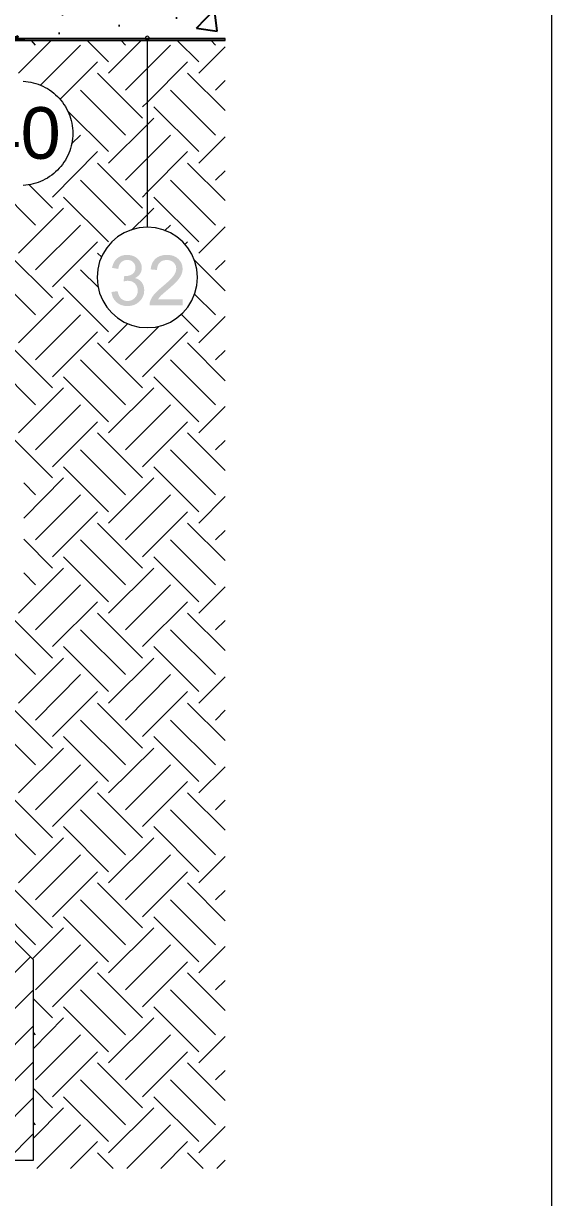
# Model space of a CAD drawing. Header units: millimetres. Extents: x 0 to 297, y 0 to 420.
# Drawn here: x 270.6 to 297, y 220.4 to 279 of the extents above; entities that cross this region are included whole.
import ezdxf

# ---------------------------------------------------------------- set-up
doc = ezdxf.new("R2010")
doc.units = ezdxf.units.MM
for name, color, linetype in [('0-MARCO-A3', 8, 'Continuous'), ('1-CORTE-LINEAS', 7, 'Continuous'), ('1-CORTE-RAYADOS', 8, 'Continuous'), ('1-CORTE-RELLENOS', 9, 'Continuous'), ('3-TEXTOS', 7, 'Continuous')]:
    doc.layers.add(name, color=color, linetype=linetype)
doc.styles.add('ARIAL', font='arial.ttf')

msp = doc.modelspace()

# ---------------------------------------------------------------- hatches: boundary and pattern name
at = {"layer": '1-CORTE-RAYADOS'}
h = msp.add_hatch(dxfattribs=at)
h.set_pattern_fill('AR-CONC', scale=0.045)
h.paths.add_polyline_path([(250.7, 282.125), (280.65, 282.125), (280.65, 278.25), (250.7, 278.25)])
at = {"layer": '1-CORTE-RELLENOS'}
h = msp.add_hatch(color=7, dxfattribs=at)
h.dxf.hatch_style = 1
h.paths.add_polyline_path([(250.69, 278.132), (280.705, 278.132), (280.705, 278.238), (250.69, 278.238)])
h = msp.add_hatch(color=7, dxfattribs=at)
h.dxf.hatch_style = 1
h.paths.add_polyline_path([(275.03, 265.583), (275.339, 265.624), (275.369, 265.504), (275.409, 265.401), (275.459, 265.316), (275.518, 265.249), (275.584, 265.199), (275.658, 265.163), (275.739, 265.141), (275.826, 265.134), (275.931, 265.143), (276.027, 265.171), (276.114, 265.217), (276.193, 265.283), (276.258, 265.362), (276.305, 265.451), (276.333, 265.548), (276.342, 265.655), (276.333, 265.756), (276.307, 265.848), (276.264, 265.931), (276.204, 266.005), (276.13, 266.065), (276.047, 266.108), (275.954, 266.134), (275.851, 266.142), (275.806, 266.14), (275.755, 266.133), (275.698, 266.122), (275.636, 266.107), (275.669, 266.377), (275.684, 266.375), (275.697, 266.375), (275.708, 266.374), (275.719, 266.374), (275.814, 266.38), (275.905, 266.399), (275.991, 266.431), (276.072, 266.476), (276.14, 266.534), (276.19, 266.605), (276.219, 266.691), (276.229, 266.79), (276.222, 266.872), (276.2, 266.946), (276.164, 267.012), (276.113, 267.071), (276.052, 267.119), (275.983, 267.154), (275.906, 267.175), (275.821, 267.181), (275.735, 267.174), (275.656, 267.153), (275.585, 267.118), (275.521, 267.068), (275.467, 267.005), (275.423, 266.928), (275.391, 266.837), (275.369, 266.732), (275.06, 266.787), (275.098, 266.933), (275.153, 267.061), (275.226, 267.171), (275.317, 267.264), (275.423, 267.339), (275.541, 267.392), (275.671, 267.424), (275.813, 267.435), (275.912, 267.429), (276.008, 267.413), (276.1, 267.385), (276.187, 267.347), (276.269, 267.299), (276.34, 267.242), (276.401, 267.179), (276.452, 267.107), (276.493, 267.03), (276.522, 266.95), (276.54, 266.869), (276.546, 266.785), (276.54, 266.705), (276.524, 266.629), (276.496, 266.558), (276.458, 266.49), (276.408, 266.427), (276.349, 266.37), (276.28, 266.321), (276.201, 266.277), (276.305, 266.246), (276.397, 266.2), (276.476, 266.139), (276.543, 266.065), (276.597, 265.98), (276.636, 265.884), (276.659, 265.779), (276.667, 265.663), (276.652, 265.505), (276.607, 265.359), (276.532, 265.227), (276.427, 265.106), (276.3, 265.007), (276.158, 264.937), (275.999, 264.894), (275.824, 264.88), (275.666, 264.892), (275.523, 264.929), (275.393, 264.99), (275.278, 265.076), (275.181, 265.181), (275.107, 265.3), (275.057, 265.434)])
h = msp.add_hatch(color=7, dxfattribs=at)
h.dxf.hatch_style = 1
h.paths.add_polyline_path([(278.584, 265.219), (278.584, 264.924), (276.931, 264.924), (276.932, 264.979), (276.938, 265.032), (276.95, 265.085), (276.967, 265.136), (277.003, 265.221), (277.048, 265.305), (277.103, 265.388), (277.168, 265.47), (277.246, 265.554), (277.339, 265.646), (277.447, 265.743), (277.57, 265.848), (277.757, 266.007), (277.912, 266.148), (278.033, 266.271), (278.121, 266.377), (278.184, 266.473), (278.229, 266.567), (278.256, 266.658), (278.265, 266.746), (278.256, 266.834), (278.232, 266.915), (278.19, 266.989), (278.132, 267.055), (278.062, 267.109), (277.983, 267.148), (277.893, 267.171), (277.793, 267.179), (277.688, 267.17), (277.594, 267.146), (277.511, 267.104), (277.438, 267.046), (277.38, 266.974), (277.339, 266.888), (277.314, 266.79), (277.306, 266.68), (276.989, 266.71), (277.016, 266.876), (277.066, 267.021), (277.139, 267.145), (277.234, 267.248), (277.349, 267.33), (277.482, 267.388), (277.633, 267.423), (277.802, 267.435), (277.971, 267.422), (278.123, 267.385), (278.255, 267.322), (278.369, 267.234), (278.462, 267.129), (278.529, 267.011), (278.568, 266.882), (278.582, 266.741), (278.578, 266.665), (278.566, 266.59), (278.546, 266.516), (278.518, 266.443), (278.483, 266.37), (278.437, 266.295), (278.381, 266.218), (278.314, 266.14), (278.232, 266.052), (278.126, 265.949), (277.997, 265.832), (277.843, 265.699), (277.716, 265.592), (277.615, 265.504), (277.538, 265.435), (277.488, 265.385), (277.45, 265.343), (277.416, 265.302), (277.386, 265.261), (277.358, 265.219)])

# ---------------------------------------------------------------- linework, layer by layer
at = {"layer": '0-MARCO-A3', "lineweight": 0}
msp.add_lwpolyline([(0, 420), (297, 420), (297, 0), (0, 0)], close=True, dxfattribs=at)
at = {"layer": '1-CORTE-LINEAS', "color": 7, "lineweight": 15}
for p, q in [((201.034, 278.238), (280.705, 278.238)), ((250.69, 278.132), (280.705, 278.132)), ((276.831, 268.798), (276.831, 278.238)), ((250.69, 252.69), (271.138, 232.264))]:
    msp.add_line(p, q, dxfattribs=at)
at = {"layer": '1-CORTE-LINEAS', "color": 7, "lineweight": 5}
for p, q in [((280.705, 278.238), (250.69, 278.238)), ((270.397, 276.502), (272.026, 278.132)), ((271.243, 277.899), (271.031, 278.132)), ((271.491, 275.904), (273.487, 277.899)), ((274.884, 277.074), (273.825, 278.132)), ((274.884, 276.502), (276.514, 278.132)), ((275.731, 277.899), (275.519, 278.132)), ((276.831, 276.757), (277.974, 277.899)), ((279.393, 277.074), (278.313, 278.132)), ((279.393, 276.502), (280.705, 277.815)), ((280.218, 277.899), (280.006, 278.132)), ((272.463, 275.203), (274.333, 277.074)), ((275.731, 275.656), (276.831, 276.757)), ((276.831, 275.063), (278.821, 277.074)), ((276.577, 274.259), (274.333, 276.502)), ((280.705, 274.64), (278.821, 276.502)), ((280.218, 275.656), (280.705, 276.143)), ((275.731, 273.412), (273.487, 275.656)), ((280.218, 273.412), (277.974, 275.656)), ((276.577, 274.83), (276.831, 275.063)), ((279.393, 272.587), (277.149, 274.83)), ((274.884, 272.587), (272.84, 274.63)), ((276.831, 273.941), (277.149, 274.259)), ((274.884, 272.015), (276.831, 273.941)), ((273.043, 272.968), (273.487, 273.412)), ((276.831, 272.269), (277.974, 273.412)), ((279.393, 272.015), (280.705, 273.327)), ((272.09, 270.322), (274.333, 272.587)), ((276.831, 270.576), (278.821, 272.587)), ((276.577, 269.771), (274.333, 272.015)), ((275.731, 271.168), (276.831, 272.269)), ((280.705, 270.152), (278.821, 272.015)), ((280.218, 271.168), (280.705, 271.634)), ((271.243, 268.925), (269, 271.168)), ((272.09, 269.771), (270.924, 270.937)), ((275.731, 268.925), (273.487, 271.168)), ((280.218, 268.925), (277.974, 271.168)), ((274.884, 268.078), (272.64, 270.322)), ((276.577, 270.322), (276.831, 270.576)), ((279.393, 268.078), (277.149, 270.322)), ((270.397, 267.528), (272.64, 269.771)), ((276.831, 269.454), (277.149, 269.771)), ((271.243, 266.681), (273.487, 268.925)), ((276.027, 268.67), (276.831, 269.454)), ((277.678, 268.628), (277.974, 268.925)), ((279.393, 267.528), (280.705, 268.84)), ((272.09, 265.834), (274.333, 268.078)), ((278.694, 267.951), (278.821, 268.078)), ((272.09, 265.284), (269.846, 267.528)), ((274.545, 267.316), (274.333, 267.528)), ((280.705, 265.644), (279.16, 267.189)), ((271.243, 264.437), (269, 266.681)), ((274.376, 265.813), (273.487, 266.681)), ((280.218, 266.681), (280.705, 267.147)), ((274.884, 263.591), (272.64, 265.834)), ((280.218, 264.437), (279.18, 265.475)), ((270.397, 263.04), (272.64, 265.284)), ((271.243, 262.194), (273.487, 264.437)), ((279.393, 263.591), (278.524, 264.458)), ((279.393, 263.04), (280.705, 264.353)), ((274.884, 263.04), (275.837, 263.993)), ((275.731, 262.194), (277.403, 263.866)), ((272.09, 261.347), (274.333, 263.591)), ((276.577, 261.347), (278.821, 263.591)), ((272.09, 260.797), (269.846, 263.04)), ((276.577, 260.797), (274.333, 263.04)), ((280.705, 261.157), (278.821, 263.04)), ((280.218, 262.194), (280.705, 262.659)), ((271.243, 259.95), (269, 262.194)), ((275.731, 259.95), (273.487, 262.194)), ((280.218, 259.95), (277.974, 262.194)), ((274.884, 259.103), (272.64, 261.347)), ((279.393, 259.103), (277.149, 261.347)), ((270.397, 258.553), (272.64, 260.797)), ((274.884, 258.553), (277.149, 260.797)), ((271.243, 257.707), (273.487, 259.95)), ((275.731, 257.707), (277.974, 259.95)), ((279.393, 258.553), (280.705, 259.865)), ((272.09, 256.86), (274.333, 259.103)), ((276.577, 256.86), (278.821, 259.103)), ((272.09, 256.309), (269.846, 258.553)), ((276.577, 256.309), (274.333, 258.553)), ((280.705, 256.669), (278.821, 258.553)), ((280.218, 257.707), (280.705, 258.172)), ((275.731, 255.463), (273.487, 257.707)), ((280.218, 255.463), (277.974, 257.707)), ((274.884, 254.616), (272.64, 256.86)), ((279.393, 254.616), (277.149, 256.86)), ((270.65, 254.299), (272.64, 256.309)), ((271.243, 255.463), (270.65, 256.055)), ((274.884, 254.045), (277.149, 256.309)), ((271.243, 253.219), (273.487, 255.463)), ((275.731, 253.219), (277.974, 255.463)), ((279.393, 254.045), (280.705, 255.378)), ((272.09, 252.372), (274.333, 254.616)), ((276.577, 252.372), (278.821, 254.616)), ((276.577, 251.801), (274.333, 254.045)), ((280.705, 252.182), (278.821, 254.045)), ((280.218, 253.219), (280.705, 253.685)), ((272.09, 251.801), (270.65, 253.241)), ((275.731, 250.976), (273.487, 253.219)), ((280.218, 250.976), (277.974, 253.219)), ((274.884, 250.129), (272.64, 252.372)), ((279.393, 250.129), (277.149, 252.372)), ((270.397, 249.557), (272.64, 251.801)), ((271.243, 250.976), (270.65, 251.568)), ((274.884, 249.557), (277.149, 251.801)), ((271.243, 248.732), (273.487, 250.976)), ((275.731, 248.732), (277.974, 250.976)), ((279.393, 249.557), (280.705, 250.87)), ((272.09, 247.885), (274.333, 250.129)), ((276.577, 247.885), (278.821, 250.129)), ((272.09, 247.314), (269.846, 249.557)), ((276.577, 247.314), (274.333, 249.557)), ((280.705, 247.695), (278.821, 249.557)), ((280.218, 248.732), (280.705, 249.197)), ((271.243, 246.488), (269, 248.732)), ((275.731, 246.488), (273.487, 248.732)), ((280.218, 246.488), (277.974, 248.732)), ((274.884, 245.641), (272.64, 247.885)), ((279.393, 245.641), (277.149, 247.885)), ((270.397, 245.07), (272.64, 247.314)), ((274.884, 245.07), (277.149, 247.314)), ((271.243, 244.223), (273.487, 246.488)), ((275.731, 244.223), (277.974, 246.488)), ((279.393, 245.07), (280.705, 246.382)), ((272.09, 243.398), (274.333, 245.641)), ((276.577, 243.398), (278.821, 245.641)), ((272.09, 242.826), (269.846, 245.07)), ((276.577, 242.826), (274.333, 245.07)), ((280.705, 243.207), (278.821, 245.07)), ((280.218, 244.223), (280.705, 244.71)), ((271.243, 241.98), (269, 244.223)), ((275.731, 241.98), (273.487, 244.223)), ((280.218, 241.98), (277.974, 244.223)), ((274.884, 241.154), (272.64, 243.398)), ((279.393, 241.154), (277.149, 243.398)), ((270.397, 240.583), (272.64, 242.826)), ((274.884, 240.583), (277.149, 242.826)), ((271.243, 239.736), (273.487, 241.98)), ((275.731, 239.736), (277.974, 241.98)), ((279.393, 240.583), (280.705, 241.895)), ((272.09, 238.91), (274.333, 241.154)), ((276.577, 238.91), (278.821, 241.154)), ((272.09, 238.339), (269.846, 240.583)), ((276.577, 238.339), (274.333, 240.583)), ((280.705, 238.72), (278.821, 240.583)), ((280.218, 239.736), (280.705, 240.223)), ((271.243, 237.492), (269, 239.736)), ((275.731, 237.492), (273.487, 239.736)), ((280.218, 237.492), (277.974, 239.736)), ((274.884, 236.646), (272.64, 238.91)), ((279.393, 236.646), (277.149, 238.91)), ((270.397, 236.095), (272.64, 238.339)), ((274.884, 236.095), (277.149, 238.339)), ((271.243, 235.249), (273.487, 237.492)), ((275.731, 235.249), (277.974, 237.492)), ((279.393, 236.095), (280.705, 237.408)), ((272.09, 234.402), (274.333, 236.646)), ((276.577, 234.402), (278.821, 236.646)), ((272.09, 233.852), (269.846, 236.095)), ((276.577, 233.852), (274.333, 236.095)), ((280.705, 234.211), (278.821, 236.095)), ((280.218, 235.249), (280.705, 235.714)), ((271.243, 233.005), (269, 235.249)), ((275.731, 233.005), (273.487, 235.249)), ((280.218, 233.005), (277.974, 235.249)), ((274.884, 232.158), (272.64, 234.402)), ((279.393, 232.158), (277.149, 234.402)), ((271.095, 232.307), (272.64, 233.852)), ((274.884, 231.608), (277.149, 233.852)), ((271.243, 230.762), (273.487, 233.005)), ((275.731, 230.762), (277.974, 233.005)), ((279.393, 231.608), (280.705, 232.92)), ((268.64, 230.063), (270.989, 232.412)), ((272.09, 229.915), (274.333, 232.158)), ((276.577, 229.915), (278.821, 232.158)), ((276.577, 229.364), (274.333, 231.608)), ((280.705, 229.725), (278.821, 231.608)), ((280.218, 230.762), (280.705, 231.227)), ((268.64, 228.264), (271.138, 230.762)), ((272.09, 229.364), (271.138, 230.317)), ((275.731, 228.518), (273.487, 230.762)), ((280.218, 228.518), (277.974, 230.762)), ((274.884, 227.671), (272.64, 229.915)), ((279.393, 227.671), (277.149, 229.915)), ((271.138, 227.841), (272.64, 229.364)), ((274.884, 227.121), (277.149, 229.364)), ((268.64, 226.465), (271.138, 228.963)), ((271.243, 228.518), (271.138, 228.624)), ((271.243, 226.274), (273.487, 228.518)), ((275.731, 226.274), (277.974, 228.518)), ((279.393, 227.121), (280.705, 228.433)), ((272.09, 225.428), (274.333, 227.671)), ((276.577, 225.428), (278.821, 227.671)), ((266.227, 222.253), (271.138, 227.163)), ((276.577, 224.877), (274.333, 227.121)), ((280.705, 225.237), (278.821, 227.121)), ((280.218, 226.274), (280.705, 226.74)), ((275.731, 224.031), (273.487, 226.274)), ((280.218, 224.031), (277.974, 226.274)), ((272.09, 224.877), (271.138, 225.83)), ((268.026, 222.253), (271.138, 225.385)), ((274.884, 223.184), (272.64, 225.428)), ((279.393, 223.184), (277.149, 225.428)), ((271.138, 223.353), (272.64, 224.877)), ((274.884, 222.633), (277.149, 224.877)), ((271.243, 224.031), (271.138, 224.137)), ((271.307, 221.851), (273.487, 224.031)), ((275.795, 221.851), (277.974, 224.031)), ((279.393, 222.633), (280.705, 223.946)), ((269.825, 222.253), (271.138, 223.586)), ((272.98, 221.851), (274.333, 223.184)), ((275.116, 221.851), (274.333, 222.633)), ((277.488, 221.851), (278.821, 223.184)), ((279.603, 221.851), (278.821, 222.633)), ((280.285, 221.851), (280.705, 222.253))]:
    msp.add_line(p, q, dxfattribs=at)
at = {"layer": '1-CORTE-LINEAS', "color": 7, "lineweight": 15}
for points in [[(276.916, 278.248), (276.908, 278.286), (276.888, 278.316), (276.857, 278.337), (276.821, 278.344), (276.784, 278.337), (276.753, 278.316), (276.733, 278.286), (276.725, 278.248), (276.733, 278.211), (276.753, 278.181), (276.784, 278.161), (276.821, 278.153), (276.857, 278.161), (276.888, 278.181), (276.908, 278.211), (276.916, 278.248)], [(210.241, 232.264), (210.241, 222.253), (271.138, 222.253), (271.138, 232.264)]]:
    msp.add_lwpolyline(points, dxfattribs=at)
at = {"layer": '1-CORTE-LINEAS', "color": 7, "lineweight": 5}
for points in [[(250.69, 278.238), (280.705, 278.132), (280.705, 278.238)], [(250.69, 278.238), (280.705, 278.132), (250.69, 278.132)]]:
    msp.add_lwpolyline(points, dxfattribs=at)
at = {"layer": '1-CORTE-LINEAS', "color": 7, "lineweight": 13}
for points in [[(270.626, 276.098), (270.753, 276.089), (270.88, 276.073), (271.006, 276.051), (271.13, 276.023), (271.253, 275.989), (271.374, 275.949), (271.494, 275.903), (271.61, 275.851), (271.724, 275.794), (271.835, 275.731), (271.943, 275.663), (272.048, 275.589), (272.148, 275.511), (272.245, 275.428), (272.337, 275.339), (272.425, 275.247), (272.508, 275.15), (272.587, 275.05), (272.66, 274.946), (272.729, 274.838), (272.792, 274.727), (272.849, 274.613), (272.901, 274.496), (272.947, 274.377), (272.987, 274.256), (273.021, 274.133), (273.049, 274.008), (273.07, 273.882), (273.086, 273.756), (273.095, 273.629), (273.099, 273.501)], [(273.099, 273.501), (273.095, 273.373), (273.086, 273.246), (273.07, 273.12), (273.049, 272.994), (273.021, 272.869), (272.987, 272.746), (272.947, 272.625), (272.901, 272.506), (272.849, 272.389), (272.792, 272.275), (272.729, 272.165), (272.66, 272.057), (272.587, 271.952), (272.508, 271.852), (272.425, 271.755), (272.337, 271.663), (272.245, 271.574), (272.148, 271.491), (272.048, 271.413), (271.943, 271.339), (271.835, 271.271), (271.724, 271.208), (271.61, 271.151), (271.494, 271.099), (271.374, 271.053), (271.253, 271.013), (271.13, 270.979), (271.006, 270.951), (270.88, 270.929), (270.753, 270.914), (270.626, 270.904)]]:
    msp.add_lwpolyline(points, dxfattribs=at)
at = {"layer": '1-CORTE-LINEAS', "color": 7, "lineweight": 9}
msp.add_lwpolyline([(279.329, 266.311), (279.296, 266.717), (279.201, 267.103), (279.049, 267.463), (278.845, 267.792), (278.594, 268.084), (278.302, 268.335), (277.973, 268.539), (277.613, 268.691), (277.227, 268.786), (276.821, 268.819), (276.414, 268.786), (276.028, 268.691), (275.668, 268.539), (275.339, 268.335), (275.047, 268.084), (274.796, 267.792), (274.593, 267.463), (274.44, 267.103), (274.345, 266.717), (274.313, 266.311), (274.345, 265.904), (274.44, 265.518), (274.593, 265.158), (274.796, 264.829), (275.047, 264.537), (275.339, 264.286), (275.668, 264.082), (276.028, 263.93), (276.414, 263.835), (276.821, 263.803), (277.227, 263.835), (277.613, 263.93), (277.973, 264.082), (278.302, 264.286), (278.594, 264.537), (278.845, 264.829), (279.049, 265.158), (279.201, 265.518), (279.296, 265.904), (279.329, 266.311)], dxfattribs=at)

# ---------------------------------------------------------------- texts
at = {"layer": '3-TEXTOS', "color": 7, "style": 'ARIAL'}
msp.add_text('40', height=2.5764, dxfattribs=at).set_placement((268.495, 272.229))

doc.saveas('drawing.dxf')
